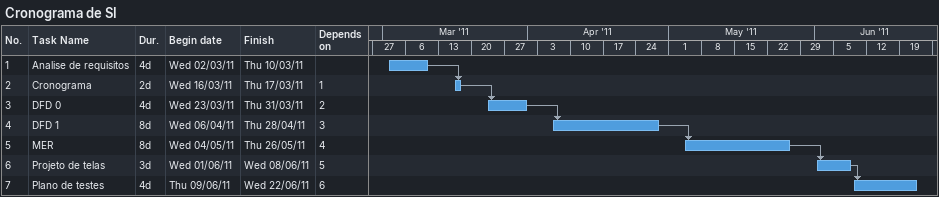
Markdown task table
Cronograma de SI

| ID | Task | Duration | Start | Finish | Predecessors |
|---|---|---|---|---|---|
| 1 | Analise de requisitos | 4d | 2011-03-02 | 2011-03-10 |  |
| 2 | Cronograma | 2d | 2011-03-16 | 2011-03-17 | 1 |
| 3 | DFD 0 | 4d | 2011-03-23 | 2011-03-31 | 2 |
| 4 | DFD 1 | 8d | 2011-04-06 | 2011-04-28 | 3 |
| 5 | MER | 8d | 2011-05-04 | 2011-05-26 | 4 |
| 6 | Projeto de telas | 3d | 2011-06-01 | 2011-06-08 | 5 |
| 7 | Plano de testes | 4d | 2011-06-09 | 2011-06-22 | 6 |
